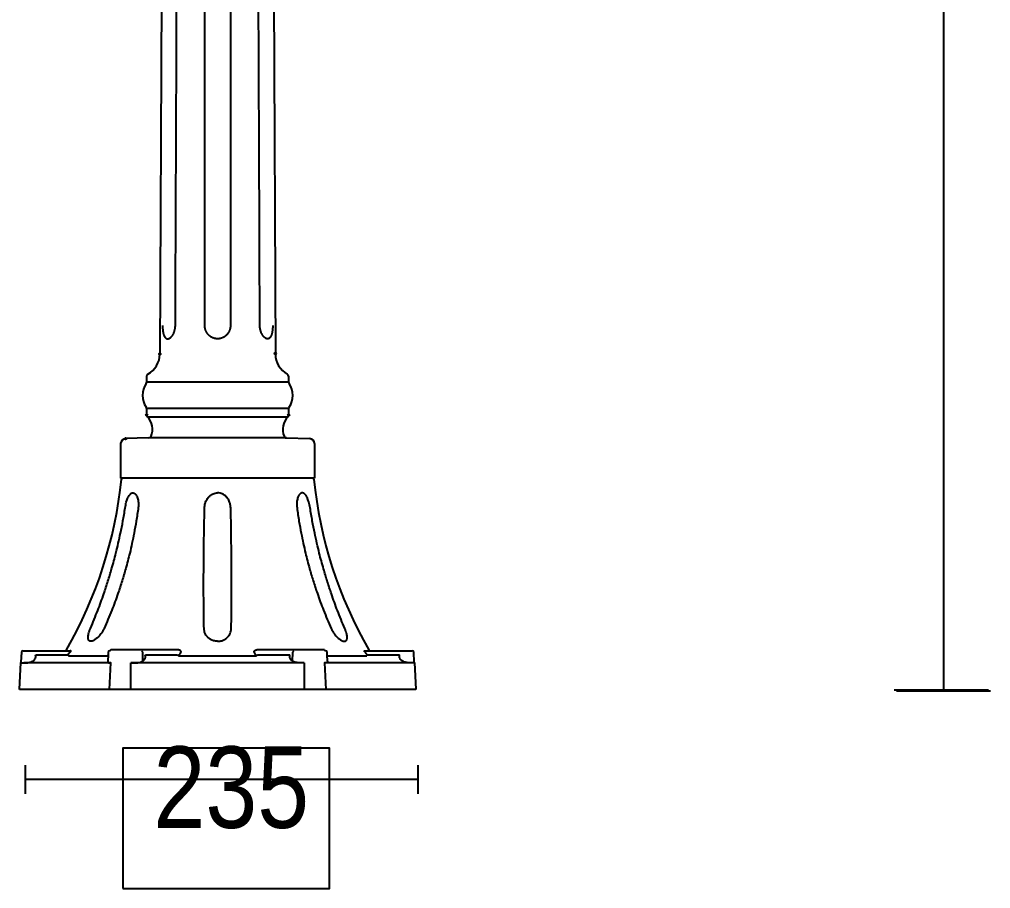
# Model space of a CAD drawing. Extents: x 0 to 115, y 0 to 323.
# Drawn here: x 26.3 to 109.6, y 0 to 74.5 of the extents above; entities that cross this region are included whole.
import ezdxf

# ---------------------------------------------------------------- set-up
doc = ezdxf.new("R2010")
doc.units = 0
doc.layers.add('LIVELLO_1', color=160, linetype='Continuous')
doc.styles.add('STD', font='txt')

# ---------------------------------------------------------------- blocks, each defined once
blk = doc.blocks.new('AI9-BLK1')
at = {"layer": 'LIVELLO_1', "color": 7}
for p, q in [((48.322, 2.448), (48.32, -144.865)), ((-18.439, -22.359), (-18.863, -115.978)), ((-9.384, -22.359), (-8.956, -115.978)), ((-19.996, -117.889), (-19.996, -118.4)), ((-7.825, -117.889), (-7.825, -118.4)), ((-7.825, -118.4), (-19.996, -118.4)), ((-7.825, -120.661), (-19.996, -120.661)), ((-19.996, -120.661), (-19.996, -121.207)), ((-7.825, -120.661), (-7.825, -121.207)), ((-19.935, -121.354), (-7.886, -121.354)), ((-19.8, -123.162), (-21.8, -123.234)), ((-18.887, -123.162), (-19.8, -123.162)), ((-8.02, -123.162), (-6.02, -123.234)), ((-22.226, -123.659), (-22.226, -126.628)), ((-5.596, -123.659), (-5.596, -126.628)), ((-22.226, -126.628), (-22.16, -126.628)), ((-5.596, -126.628), (-5.734, -126.628)), ((-30.583, -141.416), (-27.002, -141.416)), ((-27.002, -141.416), (-26.561, -141.416)), ((-17.285, -141.346), (-23.067, -141.346)), ((-4.753, -141.346), (-10.536, -141.346)), ((-1.261, -141.416), (-0.82, -141.416)), ((-0.82, -141.416), (2.76, -141.416)), ((-30.724, -141.551), (-30.771, -142.402)), ((-29.503, -141.778), (-26.738, -141.778)), ((-26.691, -141.842), (-23.363, -141.842)), ((-23.308, -141.778), (-23.334, -142.31)), ((-23.295, -141.551), (-23.308, -141.778)), ((-20.363, -141.551), (-20.343, -142.31)), ((-20.103, -141.778), (-17.34, -141.778)), ((-17.24, -141.842), (-13.91, -141.842)), ((-13.91, -141.842), (-10.582, -141.842)), ((-10.479, -141.778), (-7.717, -141.778)), ((-7.479, -142.31), (-7.459, -141.551)), ((-4.516, -141.778), (-4.528, -141.551)), ((-4.488, -142.31), (-4.516, -141.778)), ((-4.459, -141.842), (-1.13, -141.842)), ((-1.082, -141.778), (1.677, -141.778)), ((2.947, -142.402), (2.904, -141.551)), ((-30.904, -144.743), (-30.781, -142.409)), ((-21.343, -144.743), (-21.343, -142.464)), ((-6.477, -142.464), (-6.477, -144.743)), ((2.959, -142.409), (3.082, -144.743)), ((-23.183, -144.743), (-30.904, -144.743)), ((-21.343, -144.743), (-23.183, -144.743)), ((-13.91, -144.743), (-21.343, -144.743)), ((-6.477, -144.743), (-13.91, -144.743)), ((-4.638, -144.743), (-6.477, -144.743)), ((3.082, -144.743), (-4.638, -144.743)), ((44.108, -144.761), (52.184, -144.761)), ((44.282, -144.851), (52.36, -144.851)), ((-30.406, -151.211), (-30.406, -153.674)), ((3.262, -151.211), (3.262, -153.674)), ((3.262, -152.443), (-30.406, -152.443))]:
    blk.add_line(p, q, dxfattribs=at)
for points in [[(-8.02, -123.162), (-8.933, -123.162), (-18.887, -123.162)], [(-5.734, -126.628), (-13.91, -126.628), (-22.16, -126.628)], [(-23.183, -144.743), (-23.081, -142.464), (-30.515, -142.464)], [(-6.477, -142.464), (-13.91, -142.464), (-21.343, -142.464)], [(2.694, -142.464), (-4.741, -142.464), (-4.638, -144.743)]]:
    blk.add_lwpolyline(points, dxfattribs=at)
blk.add_lwpolyline([(-22.044, -161.803), (-4.311, -161.803), (-4.311, -149.769), (-22.044, -149.769)], close=True, dxfattribs=at)
blk.add_circle((-19.996, -121.207), 0.0664, dxfattribs=at)
for centre, major_axis, ratio in [((-18.863, -115.978), (0.0001, -0.0672), 0.978204), ((-8.958, -115.934), (0.0665, 0), 0.964319), ((-7.826, -121.207), (0.0009, -0.0658), 0.986826), ((-21.8, -123.234), (0.0642, 0), 0.977182)]:
    blk.add_ellipse(centre, major_axis=major_axis, ratio=ratio, dxfattribs=at)
for points, knots in [([(-17.532, -113.521), (-17.473, -98.924), (-17.417, -84.328), (-17.357, -69.733), (-17.299, -55.137), (-17.24, -40.541), (-17.18, -25.946)], [0, 0, 0, 0, 1, 1, 1, 2, 2, 2, 2]), ([(-15.013, -113.521), (-15.013, -98.924), (-15.01, -84.328), (-15.01, -69.733), (-15.01, -55.137), (-15.008, -40.541), (-15.008, -25.946)], [0, 0, 0, 0, 1, 1, 1, 2, 2, 2, 2]), ([(-12.812, -25.946), (-12.812, -40.541), (-12.812, -55.137), (-12.811, -69.733), (-12.811, -84.328), (-12.811, -98.924), (-12.807, -113.521)], [0, 0, 0, 0, 1, 1, 1, 2, 2, 2, 2]), ([(-10.291, -113.521), (-10.349, -98.924), (-10.409, -84.328), (-10.465, -69.733), (-10.524, -55.137), (-10.582, -40.541), (-10.642, -25.946)], [0, 0, 0, 0, 1, 1, 1, 2, 2, 2, 2]), ([(-18.635, -113.521), (-18.633, -113.563), (-18.633, -113.603), (-18.633, -113.649), (-18.633, -113.687), (-18.629, -113.724), (-18.626, -113.765), (-18.626, -113.792), (-18.624, -113.826), (-18.62, -113.853), (-18.618, -113.885), (-18.616, -113.913), (-18.611, -113.944), (-18.608, -113.963), (-18.607, -113.985), (-18.605, -114.003), (-18.604, -114.025), (-18.597, -114.044), (-18.596, -114.063), (-18.593, -114.086), (-18.587, -114.101), (-18.587, -114.119), (-18.584, -114.141), (-18.577, -114.159), (-18.574, -114.179), (-18.569, -114.199), (-18.566, -114.216), (-18.559, -114.237), (-18.555, -114.251), (-18.552, -114.27), (-18.545, -114.289), (-18.542, -114.305), (-18.536, -114.321), (-18.533, -114.337), (-18.526, -114.353), (-18.519, -114.368), (-18.513, -114.382), (-18.507, -114.397), (-18.505, -114.409), (-18.494, -114.426), (-18.488, -114.438), (-18.485, -114.448), (-18.477, -114.463), (-18.472, -114.477), (-18.465, -114.487), (-18.458, -114.497), (-18.452, -114.509), (-18.445, -114.519), (-18.436, -114.53), (-18.432, -114.541), (-18.424, -114.547), (-18.417, -114.558), (-18.408, -114.567), (-18.404, -114.573), (-18.394, -114.58), (-18.386, -114.59), (-18.378, -114.599), (-18.372, -114.605), (-18.366, -114.61), (-18.357, -114.617), (-18.348, -114.623), (-18.341, -114.629), (-18.333, -114.632), (-18.325, -114.639), (-18.317, -114.642), (-18.307, -114.648), (-18.299, -114.651), (-18.291, -114.654), (-18.283, -114.66), (-18.274, -114.663), (-18.266, -114.664), (-18.257, -114.668), (-18.247, -114.668), (-18.238, -114.671), (-18.232, -114.671), (-18.22, -114.672), (-18.211, -114.674), (-18.203, -114.674), (-18.193, -114.674), (-18.184, -114.674), (-18.175, -114.674), (-18.166, -114.672), (-18.156, -114.671), (-18.147, -114.671), (-18.141, -114.668), (-18.13, -114.668), (-18.12, -114.663), (-18.109, -114.663), (-18.1, -114.66), (-18.089, -114.654), (-18.083, -114.648), (-18.071, -114.646), (-18.061, -114.642), (-18.051, -114.639), (-18.041, -114.632), (-18.032, -114.628), (-18.022, -114.623), (-18.009, -114.615), (-18.002, -114.61), (-17.99, -114.602), (-17.983, -114.597), (-17.97, -114.59), (-17.96, -114.58), (-17.951, -114.573), (-17.941, -114.567), (-17.932, -114.556), (-17.918, -114.547), (-17.909, -114.539), (-17.902, -114.53), (-17.887, -114.516), (-17.88, -114.507), (-17.869, -114.495), (-17.857, -114.487), (-17.848, -114.474), (-17.839, -114.46), (-17.829, -114.448), (-17.819, -114.435), (-17.808, -114.422), (-17.799, -114.409), (-17.787, -114.394), (-17.78, -114.381), (-17.769, -114.365), (-17.757, -114.35), (-17.748, -114.336), (-17.741, -114.319), (-17.729, -114.303), (-17.722, -114.289), (-17.712, -114.269), (-17.703, -114.251), (-17.692, -114.235), (-17.684, -114.216), (-17.673, -114.197), (-17.667, -114.179), (-17.659, -114.159), (-17.651, -114.141), (-17.642, -114.119), (-17.634, -114.101), (-17.629, -114.081), (-17.621, -114.063), (-17.614, -114.044), (-17.608, -114.025), (-17.602, -114.003), (-17.598, -113.985), (-17.59, -113.963), (-17.587, -113.944), (-17.579, -113.913), (-17.571, -113.885), (-17.567, -113.855), (-17.56, -113.826), (-17.553, -113.794), (-17.55, -113.765), (-17.544, -113.724), (-17.541, -113.687), (-17.537, -113.649), (-17.534, -113.603), (-17.532, -113.563), (-17.532, -113.521)], [0, 0, 0, 0, 1, 1, 1, 2, 2, 2, 3, 3, 3, 4, 4, 4, 5, 5, 5, 6, 6, 6, 7, 7, 7, 8, 8, 8, 9, 9, 9, 10, 10, 10, 11, 11, 11, 12, 12, 12, 13, 13, 13, 14, 14, 14, 15, 15, 15, 16, 16, 16, 17, 17, 17, 18, 18, 18, 19, 19, 19, 20, 20, 20, 21, 21, 21, 22, 22, 22, 23, 23, 23, 24, 24, 24, 25, 25, 25, 26, 26, 26, 27, 27, 27, 28, 28, 28, 29, 29, 29, 30, 30, 30, 31, 31, 31, 32, 32, 32, 33, 33, 33, 34, 34, 34, 35, 35, 35, 36, 36, 36, 37, 37, 37, 38, 38, 38, 39, 39, 39, 40, 40, 40, 41, 41, 41, 42, 42, 42, 43, 43, 43, 44, 44, 44, 45, 45, 45, 46, 46, 46, 47, 47, 47, 48, 48, 48, 49, 49, 49, 50, 50, 50, 51, 51, 51, 52, 52, 52, 52]), ([(-13.91, -114.674), (-13.943, -114.674), (-13.974, -114.672), (-14.007, -114.671), (-14.034, -114.668), (-14.064, -114.663), (-14.094, -114.66), (-14.115, -114.654), (-14.137, -114.648), (-14.161, -114.643), (-14.181, -114.639), (-14.201, -114.632), (-14.223, -114.628), (-14.24, -114.623), (-14.253, -114.617), (-14.27, -114.611), (-14.286, -114.607), (-14.301, -114.6), (-14.316, -114.594), (-14.332, -114.587), (-14.35, -114.58), (-14.365, -114.573), (-14.381, -114.567), (-14.397, -114.558), (-14.41, -114.548), (-14.429, -114.541), (-14.445, -114.531), (-14.462, -114.521), (-14.478, -114.512), (-14.491, -114.501), (-14.506, -114.492), (-14.523, -114.481), (-14.54, -114.47), (-14.553, -114.457), (-14.572, -114.446), (-14.584, -114.435), (-14.601, -114.423), (-14.614, -114.409), (-14.631, -114.397), (-14.646, -114.382), (-14.662, -114.368), (-14.674, -114.356), (-14.688, -114.341), (-14.703, -114.325), (-14.716, -114.309), (-14.73, -114.295), (-14.743, -114.28), (-14.756, -114.261), (-14.769, -114.246), (-14.783, -114.228), (-14.795, -114.211), (-14.807, -114.196), (-14.819, -114.176), (-14.831, -114.159), (-14.841, -114.141), (-14.852, -114.121), (-14.864, -114.104), (-14.874, -114.086), (-14.885, -114.064), (-14.892, -114.046), (-14.902, -114.026), (-14.91, -114.008), (-14.917, -113.99), (-14.925, -113.97), (-14.935, -113.951), (-14.94, -113.933), (-14.949, -113.913), (-14.955, -113.885), (-14.966, -113.86), (-14.972, -113.835), (-14.977, -113.805), (-14.985, -113.777), (-14.989, -113.75), (-14.999, -113.713), (-15.005, -113.676), (-15.007, -113.641), (-15.01, -113.602), (-15.013, -113.562), (-15.013, -113.521)], [0, 0, 0, 0, 1, 1, 1, 2, 2, 2, 3, 3, 3, 4, 4, 4, 5, 5, 5, 6, 6, 6, 7, 7, 7, 8, 8, 8, 9, 9, 9, 10, 10, 10, 11, 11, 11, 12, 12, 12, 13, 13, 13, 14, 14, 14, 15, 15, 15, 16, 16, 16, 17, 17, 17, 18, 18, 18, 19, 19, 19, 20, 20, 20, 21, 21, 21, 22, 22, 22, 23, 23, 23, 24, 24, 24, 25, 25, 25, 26, 26, 26, 26]), ([(-12.807, -113.521), (-12.811, -113.562), (-12.811, -113.602), (-12.814, -113.641), (-12.819, -113.676), (-12.825, -113.713), (-12.83, -113.75), (-12.837, -113.777), (-12.843, -113.805), (-12.852, -113.835), (-12.858, -113.863), (-12.866, -113.887), (-12.875, -113.913), (-12.882, -113.934), (-12.888, -113.956), (-12.897, -113.97), (-12.904, -113.99), (-12.91, -114.009), (-12.922, -114.026), (-12.928, -114.046), (-12.939, -114.066), (-12.947, -114.086), (-12.959, -114.104), (-12.969, -114.124), (-12.982, -114.142), (-12.994, -114.159), (-13.005, -114.177), (-13.016, -114.196), (-13.027, -114.211), (-13.039, -114.229), (-13.055, -114.246), (-13.066, -114.264), (-13.08, -114.28), (-13.094, -114.296), (-13.106, -114.31), (-13.121, -114.325), (-13.137, -114.341), (-13.147, -114.357), (-13.164, -114.368), (-13.179, -114.386), (-13.192, -114.397), (-13.208, -114.411), (-13.224, -114.423), (-13.24, -114.438), (-13.253, -114.446), (-13.266, -114.458), (-13.283, -114.47), (-13.299, -114.481), (-13.315, -114.492), (-13.33, -114.501), (-13.346, -114.512), (-13.361, -114.521), (-13.377, -114.531), (-13.394, -114.542), (-13.408, -114.548), (-13.425, -114.558), (-13.443, -114.567), (-13.458, -114.573), (-13.476, -114.58), (-13.489, -114.587), (-13.507, -114.594), (-13.519, -114.6), (-13.537, -114.607), (-13.551, -114.611), (-13.568, -114.617), (-13.582, -114.623), (-13.599, -114.628), (-13.619, -114.632), (-13.641, -114.639), (-13.664, -114.643), (-13.685, -114.648), (-13.707, -114.654), (-13.729, -114.66), (-13.758, -114.663), (-13.786, -114.668), (-13.816, -114.671), (-13.848, -114.672), (-13.879, -114.674), (-13.91, -114.674)], [0, 0, 0, 0, 1, 1, 1, 2, 2, 2, 3, 3, 3, 4, 4, 4, 5, 5, 5, 6, 6, 6, 7, 7, 7, 8, 8, 8, 9, 9, 9, 10, 10, 10, 11, 11, 11, 12, 12, 12, 13, 13, 13, 14, 14, 14, 15, 15, 15, 16, 16, 16, 17, 17, 17, 18, 18, 18, 19, 19, 19, 20, 20, 20, 21, 21, 21, 22, 22, 22, 23, 23, 23, 24, 24, 24, 25, 25, 25, 26, 26, 26, 26]), ([(-9.189, -113.521), (-9.189, -113.521), (-9.189, -113.646), (-9.189, -113.646), (-9.19, -113.685), (-9.192, -113.724), (-9.193, -113.765), (-9.195, -113.792), (-9.198, -113.826), (-9.202, -113.853), (-9.205, -113.884), (-9.208, -113.912), (-9.211, -113.944), (-9.212, -113.963), (-9.215, -113.985), (-9.217, -114), (-9.221, -114.022), (-9.223, -114.04), (-9.226, -114.06), (-9.228, -114.079), (-9.233, -114.098), (-9.238, -114.119), (-9.242, -114.141), (-9.244, -114.159), (-9.25, -114.179), (-9.253, -114.197), (-9.256, -114.216), (-9.26, -114.235), (-9.266, -114.251), (-9.272, -114.27), (-9.275, -114.289), (-9.282, -114.305), (-9.286, -114.321), (-9.29, -114.337), (-9.295, -114.35), (-9.303, -114.365), (-9.309, -114.381), (-9.312, -114.397), (-9.318, -114.409), (-9.324, -114.423), (-9.333, -114.438), (-9.337, -114.448), (-9.344, -114.46), (-9.351, -114.474), (-9.356, -114.487), (-9.364, -114.497), (-9.37, -114.507), (-9.377, -114.516), (-9.384, -114.53), (-9.392, -114.539), (-9.397, -114.547), (-9.406, -114.558), (-9.411, -114.567), (-9.42, -114.573), (-9.428, -114.58), (-9.435, -114.59), (-9.442, -114.599), (-9.451, -114.605), (-9.457, -114.61), (-9.464, -114.617), (-9.472, -114.623), (-9.478, -114.628), (-9.489, -114.632), (-9.496, -114.639), (-9.505, -114.642), (-9.514, -114.648), (-9.523, -114.648), (-9.53, -114.654), (-9.538, -114.66), (-9.547, -114.663), (-9.556, -114.664), (-9.564, -114.668), (-9.573, -114.668), (-9.584, -114.671), (-9.591, -114.671), (-9.6, -114.672), (-9.609, -114.674), (-9.619, -114.674), (-9.627, -114.674), (-9.638, -114.674), (-9.647, -114.674), (-9.655, -114.672), (-9.666, -114.671), (-9.673, -114.671), (-9.684, -114.668), (-9.694, -114.668), (-9.705, -114.663), (-9.712, -114.661), (-9.721, -114.66), (-9.732, -114.654), (-9.741, -114.648), (-9.751, -114.646), (-9.761, -114.642), (-9.772, -114.639), (-9.78, -114.632), (-9.793, -114.628), (-9.799, -114.623), (-9.811, -114.615), (-9.822, -114.61), (-9.832, -114.602), (-9.839, -114.597), (-9.854, -114.59), (-9.86, -114.58), (-9.871, -114.573), (-9.881, -114.567), (-9.893, -114.556), (-9.902, -114.547), (-9.913, -114.539), (-9.922, -114.53), (-9.932, -114.516), (-9.942, -114.507), (-9.954, -114.495), (-9.961, -114.487), (-9.972, -114.474), (-9.982, -114.46), (-9.993, -114.448), (-10.003, -114.438), (-10.012, -114.423), (-10.026, -114.409), (-10.033, -114.397), (-10.042, -114.381), (-10.052, -114.365), (-10.063, -114.35), (-10.072, -114.337), (-10.082, -114.321), (-10.093, -114.305), (-10.099, -114.289), (-10.109, -114.27), (-10.121, -114.251), (-10.129, -114.235), (-10.138, -114.216), (-10.146, -114.197), (-10.154, -114.179), (-10.161, -114.159), (-10.171, -114.141), (-10.178, -114.119), (-10.188, -114.101), (-10.194, -114.086), (-10.199, -114.063), (-10.206, -114.044), (-10.213, -114.025), (-10.218, -114.003), (-10.227, -113.985), (-10.23, -113.963), (-10.236, -113.944), (-10.243, -113.913), (-10.251, -113.885), (-10.254, -113.855), (-10.262, -113.826), (-10.266, -113.794), (-10.271, -113.765), (-10.278, -113.725), (-10.282, -113.687), (-10.284, -113.649), (-10.29, -113.603), (-10.29, -113.563), (-10.291, -113.521)], [0, 0, 0, 0, 1, 1, 1, 2, 2, 2, 3, 3, 3, 4, 4, 4, 5, 5, 5, 6, 6, 6, 7, 7, 7, 8, 8, 8, 9, 9, 9, 10, 10, 10, 11, 11, 11, 12, 12, 12, 13, 13, 13, 14, 14, 14, 15, 15, 15, 16, 16, 16, 17, 17, 17, 18, 18, 18, 19, 19, 19, 20, 20, 20, 21, 21, 21, 22, 22, 22, 23, 23, 23, 24, 24, 24, 25, 25, 25, 26, 26, 26, 27, 27, 27, 28, 28, 28, 29, 29, 29, 30, 30, 30, 31, 31, 31, 32, 32, 32, 33, 33, 33, 34, 34, 34, 35, 35, 35, 36, 36, 36, 37, 37, 37, 38, 38, 38, 39, 39, 39, 40, 40, 40, 41, 41, 41, 42, 42, 42, 43, 43, 43, 44, 44, 44, 45, 45, 45, 46, 46, 46, 47, 47, 47, 48, 48, 48, 49, 49, 49, 50, 50, 50, 51, 51, 51, 52, 52, 52, 52]), ([(-19.8, -123.162), (-19.719, -123.161), (-19.644, -123.107), (-19.611, -123.034), (-19.376, -122.457), (-19.502, -121.8), (-19.935, -121.354)], [0, 0, 0, 0, 1, 1, 1, 2, 2, 2, 2]), ([(-21.838, -129.158), (-21.824, -129.077), (-21.812, -128.996), (-21.794, -128.917), (-21.777, -128.839), (-21.76, -128.766), (-21.739, -128.689), (-21.722, -128.635), (-21.705, -128.578), (-21.685, -128.522), (-21.67, -128.466), (-21.646, -128.414), (-21.625, -128.363), (-21.613, -128.325), (-21.595, -128.293), (-21.58, -128.26), (-21.563, -128.224), (-21.544, -128.192), (-21.528, -128.161), (-21.511, -128.135), (-21.496, -128.106), (-21.476, -128.083), (-21.459, -128.06), (-21.44, -128.036), (-21.419, -128.011), (-21.403, -127.995), (-21.385, -127.979), (-21.37, -127.962), (-21.351, -127.946), (-21.331, -127.934), (-21.311, -127.921), (-21.292, -127.912), (-21.275, -127.901), (-21.258, -127.897), (-21.237, -127.891), (-21.218, -127.886), (-21.198, -127.883), (-21.181, -127.882), (-21.161, -127.882), (-21.14, -127.886), (-21.123, -127.886), (-21.106, -127.894), (-21.087, -127.898), (-21.07, -127.906), (-21.05, -127.917), (-21.033, -127.926), (-21.014, -127.94), (-20.998, -127.952), (-20.981, -127.967), (-20.959, -127.982), (-20.942, -128.002), (-20.926, -128.022), (-20.911, -128.043), (-20.897, -128.063), (-20.882, -128.085), (-20.867, -128.112), (-20.851, -128.137), (-20.837, -128.166), (-20.824, -128.192), (-20.812, -128.221), (-20.801, -128.248), (-20.781, -128.305), (-20.765, -128.363), (-20.749, -128.418), (-20.736, -128.476), (-20.724, -128.535), (-20.713, -128.598), (-20.701, -128.685), (-20.696, -128.775), (-20.697, -128.865), (-20.699, -128.962), (-20.707, -129.061), (-20.717, -129.158)], [0, 0, 0, 0, 1, 1, 1, 2, 2, 2, 3, 3, 3, 4, 4, 4, 5, 5, 5, 6, 6, 6, 7, 7, 7, 8, 8, 8, 9, 9, 9, 10, 10, 10, 11, 11, 11, 12, 12, 12, 13, 13, 13, 14, 14, 14, 15, 15, 15, 16, 16, 16, 17, 17, 17, 18, 18, 18, 19, 19, 19, 20, 20, 20, 21, 21, 21, 22, 22, 22, 23, 23, 23, 24, 24, 24, 24]), ([(-15.032, -129.158), (-15.022, -129.059), (-15.016, -128.96), (-14.997, -128.865), (-14.977, -128.775), (-14.949, -128.688), (-14.913, -128.607), (-14.885, -128.547), (-14.853, -128.486), (-14.817, -128.43), (-14.786, -128.377), (-14.749, -128.325), (-14.708, -128.28), (-14.685, -128.248), (-14.662, -128.221), (-14.633, -128.192), (-14.606, -128.166), (-14.578, -128.138), (-14.549, -128.115), (-14.511, -128.086), (-14.47, -128.06), (-14.428, -128.034), (-14.384, -128.005), (-14.339, -127.982), (-14.292, -127.962), (-14.235, -127.937), (-14.176, -127.915), (-14.115, -127.901), (-14.048, -127.891), (-13.979, -127.886), (-13.91, -127.882)], [0, 0, 0, 0, 1, 1, 1, 2, 2, 2, 3, 3, 3, 4, 4, 4, 5, 5, 5, 6, 6, 6, 7, 7, 7, 8, 8, 8, 9, 9, 9, 10, 10, 10, 10]), ([(-12.792, -129.158), (-12.797, -129.059), (-12.806, -128.96), (-12.825, -128.865), (-12.843, -128.775), (-12.873, -128.688), (-12.91, -128.607), (-12.937, -128.547), (-12.969, -128.486), (-13.005, -128.43), (-13.037, -128.377), (-13.072, -128.325), (-13.113, -128.28), (-13.137, -128.248), (-13.163, -128.221), (-13.188, -128.192), (-13.216, -128.166), (-13.246, -128.138), (-13.276, -128.115), (-13.313, -128.086), (-13.35, -128.06), (-13.394, -128.034), (-13.435, -128.005), (-13.482, -127.982), (-13.527, -127.962), (-13.586, -127.937), (-13.648, -127.915), (-13.707, -127.901), (-13.773, -127.891), (-13.843, -127.886), (-13.91, -127.882)], [0, 0, 0, 0, 1, 1, 1, 2, 2, 2, 3, 3, 3, 4, 4, 4, 5, 5, 5, 6, 6, 6, 7, 7, 7, 8, 8, 8, 9, 9, 9, 10, 10, 10, 10]), ([(-5.984, -129.158), (-5.997, -129.077), (-6.011, -128.996), (-6.028, -128.917), (-6.045, -128.839), (-6.059, -128.766), (-6.084, -128.689), (-6.1, -128.635), (-6.117, -128.578), (-6.138, -128.522), (-6.155, -128.466), (-6.175, -128.414), (-6.197, -128.363), (-6.21, -128.325), (-6.225, -128.293), (-6.239, -128.26), (-6.258, -128.224), (-6.275, -128.192), (-6.295, -128.161), (-6.308, -128.135), (-6.326, -128.106), (-6.346, -128.083), (-6.359, -128.06), (-6.38, -128.036), (-6.404, -128.011), (-6.417, -127.995), (-6.438, -127.979), (-6.453, -127.962), (-6.472, -127.946), (-6.489, -127.934), (-6.511, -127.921), (-6.529, -127.912), (-6.546, -127.901), (-6.563, -127.897), (-6.583, -127.891), (-6.602, -127.886), (-6.622, -127.883), (-6.641, -127.882), (-6.66, -127.882), (-6.68, -127.886), (-6.698, -127.886), (-6.719, -127.894), (-6.732, -127.898), (-6.753, -127.906), (-6.774, -127.917), (-6.79, -127.926), (-6.808, -127.94), (-6.824, -127.952), (-6.841, -127.967), (-6.86, -127.982), (-6.879, -128.002), (-6.895, -128.022), (-6.91, -128.043), (-6.926, -128.063), (-6.941, -128.085), (-6.957, -128.112), (-6.971, -128.137), (-6.984, -128.166), (-6.999, -128.192), (-7.01, -128.221), (-7.021, -128.248), (-7.041, -128.305), (-7.06, -128.363), (-7.074, -128.418), (-7.087, -128.476), (-7.099, -128.535), (-7.107, -128.598), (-7.121, -128.685), (-7.124, -128.775), (-7.124, -128.865), (-7.123, -128.962), (-7.114, -129.061), (-7.104, -129.158)], [0, 0, 0, 0, 1, 1, 1, 2, 2, 2, 3, 3, 3, 4, 4, 4, 5, 5, 5, 6, 6, 6, 7, 7, 7, 8, 8, 8, 9, 9, 9, 10, 10, 10, 11, 11, 11, 12, 12, 12, 13, 13, 13, 14, 14, 14, 15, 15, 15, 16, 16, 16, 17, 17, 17, 18, 18, 18, 19, 19, 19, 20, 20, 20, 21, 21, 21, 22, 22, 22, 23, 23, 23, 24, 24, 24, 24]), ([(-24.811, -139.498), (-24.6, -138.986), (-24.387, -138.479), (-24.187, -137.965), (-24.004, -137.493), (-23.834, -137.016), (-23.666, -136.537), (-23.546, -136.176), (-23.424, -135.808), (-23.31, -135.445), (-23.201, -135.1), (-23.097, -134.748), (-22.997, -134.399), (-22.93, -134.173), (-22.867, -133.948), (-22.806, -133.722), (-22.745, -133.496), (-22.685, -133.268), (-22.628, -133.039), (-22.561, -132.76), (-22.495, -132.485), (-22.426, -132.205), (-22.36, -131.912), (-22.296, -131.624), (-22.237, -131.33), (-22.161, -130.983), (-22.093, -130.638), (-22.03, -130.292), (-21.961, -129.913), (-21.9, -129.536), (-21.838, -129.158)], [0, 0, 0, 0, 1, 1, 1, 2, 2, 2, 3, 3, 3, 4, 4, 4, 5, 5, 5, 6, 6, 6, 7, 7, 7, 8, 8, 8, 9, 9, 9, 10, 10, 10, 10]), ([(-20.717, -129.158), (-20.772, -129.54), (-20.826, -129.923), (-20.887, -130.299), (-20.946, -130.649), (-21.008, -130.997), (-21.076, -131.346), (-21.133, -131.634), (-21.192, -131.923), (-21.255, -132.214), (-21.315, -132.491), (-21.378, -132.769), (-21.443, -133.044), (-21.5, -133.268), (-21.555, -133.491), (-21.613, -133.713), (-21.67, -133.933), (-21.73, -134.156), (-21.794, -134.374), (-21.891, -134.722), (-21.994, -135.072), (-22.103, -135.417), (-22.215, -135.784), (-22.334, -136.147), (-22.458, -136.511), (-22.626, -136.993), (-22.801, -137.476), (-22.991, -137.949), (-23.198, -138.469), (-23.422, -138.982), (-23.646, -139.498)], [0, 0, 0, 0, 1, 1, 1, 2, 2, 2, 3, 3, 3, 4, 4, 4, 5, 5, 5, 6, 6, 6, 7, 7, 7, 8, 8, 8, 9, 9, 9, 10, 10, 10, 10]), ([(-15.076, -139.498), (-15.085, -138.982), (-15.094, -138.463), (-15.101, -137.949), (-15.105, -137.476), (-15.108, -137), (-15.108, -136.529), (-15.11, -136.166), (-15.11, -135.804), (-15.11, -135.44), (-15.108, -135.092), (-15.108, -134.748), (-15.107, -134.403), (-15.105, -134.177), (-15.105, -133.949), (-15.104, -133.722), (-15.101, -133.496), (-15.099, -133.268), (-15.094, -133.042), (-15.092, -132.76), (-15.089, -132.48), (-15.088, -132.204), (-15.083, -131.911), (-15.076, -131.619), (-15.072, -131.329), (-15.069, -130.98), (-15.065, -130.634), (-15.053, -130.287), (-15.049, -129.911), (-15.038, -129.536), (-15.032, -129.158)], [0, 0, 0, 0, 1, 1, 1, 2, 2, 2, 3, 3, 3, 4, 4, 4, 5, 5, 5, 6, 6, 6, 7, 7, 7, 8, 8, 8, 9, 9, 9, 10, 10, 10, 10]), ([(-12.745, -139.498), (-12.736, -138.982), (-12.727, -138.463), (-12.723, -137.949), (-12.715, -137.476), (-12.714, -137), (-12.712, -136.529), (-12.712, -136.166), (-12.711, -135.804), (-12.712, -135.44), (-12.712, -135.092), (-12.714, -134.748), (-12.715, -134.403), (-12.715, -134.177), (-12.719, -133.949), (-12.722, -133.722), (-12.723, -133.496), (-12.723, -133.268), (-12.725, -133.042), (-12.727, -132.76), (-12.731, -132.48), (-12.736, -132.204), (-12.742, -131.911), (-12.743, -131.619), (-12.746, -131.329), (-12.755, -130.98), (-12.761, -130.634), (-12.764, -130.287), (-12.775, -129.911), (-12.783, -129.536), (-12.792, -129.158)], [0, 0, 0, 0, 1, 1, 1, 2, 2, 2, 3, 3, 3, 4, 4, 4, 5, 5, 5, 6, 6, 6, 7, 7, 7, 8, 8, 8, 9, 9, 9, 10, 10, 10, 10]), ([(-7.104, -129.158), (-7.05, -129.54), (-6.996, -129.923), (-6.934, -130.299), (-6.879, -130.649), (-6.814, -130.997), (-6.747, -131.346), (-6.689, -131.634), (-6.63, -131.923), (-6.568, -132.214), (-6.507, -132.491), (-6.443, -132.769), (-6.378, -133.044), (-6.322, -133.268), (-6.268, -133.491), (-6.21, -133.713), (-6.152, -133.933), (-6.09, -134.156), (-6.028, -134.374), (-5.931, -134.722), (-5.828, -135.072), (-5.719, -135.417), (-5.604, -135.784), (-5.486, -136.147), (-5.362, -136.511), (-5.196, -136.993), (-5.019, -137.476), (-4.833, -137.949), (-4.623, -138.469), (-4.4, -138.982), (-4.175, -139.498)], [0, 0, 0, 0, 1, 1, 1, 2, 2, 2, 3, 3, 3, 4, 4, 4, 5, 5, 5, 6, 6, 6, 7, 7, 7, 8, 8, 8, 9, 9, 9, 10, 10, 10, 10]), ([(-3.01, -139.498), (-3.224, -138.986), (-3.437, -138.479), (-3.637, -137.965), (-3.819, -137.493), (-3.99, -137.016), (-4.155, -136.537), (-4.278, -136.176), (-4.397, -135.808), (-4.511, -135.445), (-4.619, -135.1), (-4.728, -134.748), (-4.828, -134.399), (-4.892, -134.173), (-4.953, -133.948), (-5.015, -133.722), (-5.076, -133.496), (-5.135, -133.268), (-5.195, -133.039), (-5.263, -132.76), (-5.331, -132.485), (-5.395, -132.205), (-5.462, -131.912), (-5.525, -131.624), (-5.587, -131.33), (-5.658, -130.983), (-5.726, -130.638), (-5.792, -130.292), (-5.859, -129.913), (-5.92, -129.536), (-5.984, -129.158)], [0, 0, 0, 0, 1, 1, 1, 2, 2, 2, 3, 3, 3, 4, 4, 4, 5, 5, 5, 6, 6, 6, 7, 7, 7, 8, 8, 8, 9, 9, 9, 10, 10, 10, 10]), ([(-23.646, -139.498), (-23.689, -139.585), (-23.732, -139.674), (-23.782, -139.759), (-23.824, -139.834), (-23.874, -139.907), (-23.926, -139.978), (-23.967, -140.028), (-24.007, -140.08), (-24.049, -140.127), (-24.088, -140.172), (-24.129, -140.219), (-24.174, -140.262), (-24.201, -140.286), (-24.226, -140.312), (-24.253, -140.338), (-24.281, -140.361), (-24.309, -140.384), (-24.339, -140.408), (-24.365, -140.428), (-24.389, -140.445), (-24.417, -140.465), (-24.445, -140.482), (-24.471, -140.5), (-24.5, -140.514), (-24.525, -140.529), (-24.55, -140.54), (-24.571, -140.552), (-24.597, -140.564), (-24.62, -140.57), (-24.647, -140.581), (-24.667, -140.587), (-24.689, -140.59), (-24.708, -140.596), (-24.729, -140.601), (-24.75, -140.604), (-24.77, -140.604), (-24.789, -140.604), (-24.808, -140.604), (-24.823, -140.601), (-24.842, -140.601), (-24.858, -140.593), (-24.874, -140.587), (-24.891, -140.581), (-24.905, -140.57), (-24.919, -140.563), (-24.931, -140.552), (-24.944, -140.54), (-24.953, -140.524), (-24.969, -140.508), (-24.977, -140.492), (-24.985, -140.474), (-24.992, -140.456), (-24.998, -140.439), (-25.004, -140.421), (-25.01, -140.401), (-25.011, -140.373), (-25.013, -140.352), (-25.017, -140.329), (-25.017, -140.306), (-25.017, -140.283), (-25.017, -140.233), (-25.011, -140.185), (-25.005, -140.136), (-24.998, -140.083), (-24.989, -140.028), (-24.977, -139.979), (-24.959, -139.9), (-24.938, -139.826), (-24.91, -139.747), (-24.878, -139.663), (-24.847, -139.581), (-24.811, -139.498)], [0, 0, 0, 0, 1, 1, 1, 2, 2, 2, 3, 3, 3, 4, 4, 4, 5, 5, 5, 6, 6, 6, 7, 7, 7, 8, 8, 8, 9, 9, 9, 10, 10, 10, 11, 11, 11, 12, 12, 12, 13, 13, 13, 14, 14, 14, 15, 15, 15, 16, 16, 16, 17, 17, 17, 18, 18, 18, 19, 19, 19, 20, 20, 20, 21, 21, 21, 22, 22, 22, 23, 23, 23, 24, 24, 24, 24]), ([(-13.91, -140.604), (-13.974, -140.602), (-14.037, -140.601), (-14.1, -140.59), (-14.159, -140.584), (-14.213, -140.569), (-14.268, -140.552), (-14.312, -140.54), (-14.353, -140.523), (-14.395, -140.503), (-14.436, -140.488), (-14.478, -140.468), (-14.516, -140.445), (-14.546, -140.43), (-14.572, -140.411), (-14.597, -140.39), (-14.623, -140.373), (-14.652, -140.353), (-14.675, -140.333), (-14.701, -140.314), (-14.727, -140.289), (-14.752, -140.265), (-14.774, -140.24), (-14.797, -140.219), (-14.819, -140.188), (-14.852, -140.149), (-14.883, -140.109), (-14.908, -140.066), (-14.937, -140.02), (-14.963, -139.972), (-14.983, -139.926), (-15.013, -139.861), (-15.035, -139.796), (-15.049, -139.727), (-15.066, -139.649), (-15.071, -139.576), (-15.076, -139.498)], [0, 0, 0, 0, 1, 1, 1, 2, 2, 2, 3, 3, 3, 4, 4, 4, 5, 5, 5, 6, 6, 6, 7, 7, 7, 8, 8, 8, 9, 9, 9, 10, 10, 10, 11, 11, 11, 12, 12, 12, 12]), ([(-13.91, -140.604), (-13.848, -140.602), (-13.783, -140.601), (-13.721, -140.59), (-13.667, -140.584), (-13.608, -140.569), (-13.551, -140.552), (-13.51, -140.54), (-13.466, -140.523), (-13.425, -140.503), (-13.386, -140.488), (-13.346, -140.468), (-13.307, -140.445), (-13.279, -140.43), (-13.249, -140.411), (-13.224, -140.39), (-13.195, -140.373), (-13.17, -140.353), (-13.146, -140.333), (-13.121, -140.314), (-13.095, -140.289), (-13.072, -140.265), (-13.047, -140.24), (-13.024, -140.219), (-13.005, -140.188), (-12.972, -140.149), (-12.942, -140.109), (-12.912, -140.066), (-12.885, -140.02), (-12.861, -139.972), (-12.839, -139.926), (-12.811, -139.861), (-12.786, -139.796), (-12.773, -139.727), (-12.756, -139.649), (-12.753, -139.576), (-12.745, -139.498)], [0, 0, 0, 0, 1, 1, 1, 2, 2, 2, 3, 3, 3, 4, 4, 4, 5, 5, 5, 6, 6, 6, 7, 7, 7, 8, 8, 8, 9, 9, 9, 10, 10, 10, 11, 11, 11, 12, 12, 12, 12]), ([(-4.175, -139.498), (-4.133, -139.585), (-4.091, -139.674), (-4.04, -139.759), (-3.997, -139.834), (-3.948, -139.907), (-3.893, -139.978), (-3.856, -140.028), (-3.815, -140.08), (-3.773, -140.127), (-3.732, -140.172), (-3.691, -140.219), (-3.648, -140.262), (-3.622, -140.286), (-3.593, -140.312), (-3.568, -140.338), (-3.541, -140.361), (-3.512, -140.384), (-3.485, -140.408), (-3.457, -140.428), (-3.434, -140.445), (-3.405, -140.465), (-3.379, -140.482), (-3.351, -140.5), (-3.321, -140.514), (-3.3, -140.529), (-3.274, -140.54), (-3.25, -140.552), (-3.225, -140.564), (-3.202, -140.57), (-3.176, -140.581), (-3.155, -140.587), (-3.134, -140.59), (-3.113, -140.596), (-3.092, -140.601), (-3.072, -140.604), (-3.052, -140.604), (-3.033, -140.604), (-3.014, -140.604), (-2.998, -140.601), (-2.982, -140.601), (-2.966, -140.593), (-2.947, -140.587), (-2.933, -140.581), (-2.917, -140.57), (-2.905, -140.563), (-2.889, -140.552), (-2.879, -140.54), (-2.866, -140.524), (-2.853, -140.508), (-2.847, -140.492), (-2.839, -140.474), (-2.83, -140.456), (-2.824, -140.439), (-2.819, -140.421), (-2.811, -140.401), (-2.808, -140.373), (-2.808, -140.352), (-2.803, -140.329), (-2.803, -140.306), (-2.803, -140.283), (-2.804, -140.233), (-2.809, -140.185), (-2.818, -140.136), (-2.824, -140.083), (-2.833, -140.028), (-2.847, -139.979), (-2.864, -139.9), (-2.886, -139.826), (-2.911, -139.747), (-2.942, -139.663), (-2.977, -139.581), (-3.01, -139.498)], [0, 0, 0, 0, 1, 1, 1, 2, 2, 2, 3, 3, 3, 4, 4, 4, 5, 5, 5, 6, 6, 6, 7, 7, 7, 8, 8, 8, 9, 9, 9, 10, 10, 10, 11, 11, 11, 12, 12, 12, 13, 13, 13, 14, 14, 14, 15, 15, 15, 16, 16, 16, 17, 17, 17, 18, 18, 18, 19, 19, 19, 20, 20, 20, 21, 21, 21, 22, 22, 22, 23, 23, 23, 24, 24, 24, 24]), ([(-26.577, -141.551), (-26.566, -141.543), (-26.556, -141.537), (-26.548, -141.529), (-26.538, -141.52), (-26.531, -141.513), (-26.522, -141.508), (-26.519, -141.5), (-26.514, -141.496), (-26.509, -141.488), (-26.505, -141.485), (-26.5, -141.478), (-26.498, -141.473), (-26.497, -141.471), (-26.495, -141.47), (-26.495, -141.465), (-26.493, -141.459), (-26.493, -141.458), (-26.493, -141.456), (-26.493, -141.456), (-26.493, -141.448), (-26.493, -141.448), (-26.495, -141.446), (-26.495, -141.444), (-26.497, -141.441), (-26.498, -141.436), (-26.5, -141.433), (-26.505, -141.427), (-26.509, -141.426), (-26.514, -141.424), (-26.517, -141.422), (-26.522, -141.419), (-26.531, -141.418), (-26.538, -141.418), (-26.547, -141.416), (-26.553, -141.416), (-26.561, -141.416)], [0, 0, 0, 0, 1, 1, 1, 2, 2, 2, 3, 3, 3, 4, 4, 4, 5, 5, 5, 6, 6, 6, 7, 7, 7, 8, 8, 8, 9, 9, 9, 10, 10, 10, 11, 11, 11, 12, 12, 12, 12]), ([(-23.067, -141.346), (-23.078, -141.363), (-23.086, -141.386), (-23.101, -141.394), (-23.114, -141.407), (-23.134, -141.412), (-23.153, -141.416)], [0, 0, 0, 0, 1, 1, 1, 2, 2, 2, 2]), ([(-20.433, -141.416), (-20.413, -141.433), (-20.39, -141.448), (-20.377, -141.471), (-20.366, -141.491), (-20.364, -141.52), (-20.363, -141.551)], [0, 0, 0, 0, 1, 1, 1, 2, 2, 2, 2]), ([(-17.089, -141.613), (-17.08, -141.601), (-17.075, -141.587), (-17.065, -141.571), (-17.06, -141.555), (-17.056, -141.54), (-17.05, -141.527), (-17.05, -141.513), (-17.049, -141.5), (-17.05, -141.49), (-17.05, -141.479), (-17.054, -141.47), (-17.059, -141.458), (-17.06, -141.453), (-17.06, -141.446), (-17.063, -141.441), (-17.068, -141.433), (-17.071, -141.427), (-17.077, -141.419), (-17.079, -141.416), (-17.085, -141.412), (-17.089, -141.407), (-17.096, -141.4), (-17.101, -141.395), (-17.108, -141.392), (-17.118, -141.386), (-17.129, -141.38), (-17.138, -141.375), (-17.15, -141.367), (-17.162, -141.363), (-17.176, -141.358), (-17.193, -141.355), (-17.208, -141.352), (-17.227, -141.348), (-17.246, -141.348), (-17.265, -141.346), (-17.285, -141.346)], [0, 0, 0, 0, 1, 1, 1, 2, 2, 2, 3, 3, 3, 4, 4, 4, 5, 5, 5, 6, 6, 6, 7, 7, 7, 8, 8, 8, 9, 9, 9, 10, 10, 10, 11, 11, 11, 12, 12, 12, 12]), ([(-10.733, -141.613), (-10.742, -141.601), (-10.75, -141.587), (-10.754, -141.571), (-10.764, -141.555), (-10.767, -141.54), (-10.77, -141.527), (-10.772, -141.513), (-10.772, -141.5), (-10.772, -141.49), (-10.77, -141.479), (-10.77, -141.47), (-10.766, -141.458), (-10.764, -141.453), (-10.762, -141.446), (-10.756, -141.441), (-10.752, -141.433), (-10.751, -141.427), (-10.746, -141.419), (-10.742, -141.416), (-10.736, -141.412), (-10.733, -141.407), (-10.726, -141.4), (-10.72, -141.395), (-10.715, -141.392), (-10.704, -141.386), (-10.694, -141.38), (-10.682, -141.375), (-10.672, -141.367), (-10.659, -141.363), (-10.646, -141.358), (-10.63, -141.355), (-10.613, -141.352), (-10.596, -141.348), (-10.575, -141.348), (-10.555, -141.346), (-10.536, -141.346)], [0, 0, 0, 0, 1, 1, 1, 2, 2, 2, 3, 3, 3, 4, 4, 4, 5, 5, 5, 6, 6, 6, 7, 7, 7, 8, 8, 8, 9, 9, 9, 10, 10, 10, 11, 11, 11, 12, 12, 12, 12]), ([(-7.389, -141.416), (-7.412, -141.433), (-7.432, -141.448), (-7.445, -141.471), (-7.457, -141.491), (-7.459, -141.52), (-7.459, -141.551)], [0, 0, 0, 0, 1, 1, 1, 2, 2, 2, 2]), ([(-4.753, -141.346), (-4.744, -141.363), (-4.736, -141.386), (-4.719, -141.394), (-4.708, -141.407), (-4.688, -141.412), (-4.669, -141.416)], [0, 0, 0, 0, 1, 1, 1, 2, 2, 2, 2]), ([(-1.247, -141.551), (-1.257, -141.543), (-1.264, -141.537), (-1.275, -141.529), (-1.282, -141.52), (-1.293, -141.513), (-1.299, -141.508), (-1.302, -141.5), (-1.308, -141.496), (-1.311, -141.488), (-1.316, -141.485), (-1.319, -141.478), (-1.324, -141.473), (-1.324, -141.471), (-1.325, -141.47), (-1.325, -141.465), (-1.328, -141.459), (-1.328, -141.458), (-1.328, -141.456), (-1.328, -141.456), (-1.328, -141.448), (-1.328, -141.448), (-1.328, -141.446), (-1.325, -141.444), (-1.325, -141.441), (-1.324, -141.436), (-1.319, -141.433), (-1.319, -141.427), (-1.312, -141.426), (-1.309, -141.424), (-1.302, -141.422), (-1.299, -141.419), (-1.293, -141.418), (-1.282, -141.418), (-1.278, -141.416), (-1.269, -141.416), (-1.261, -141.416)], [0, 0, 0, 0, 1, 1, 1, 2, 2, 2, 3, 3, 3, 4, 4, 4, 5, 5, 5, 6, 6, 6, 7, 7, 7, 8, 8, 8, 9, 9, 9, 10, 10, 10, 11, 11, 11, 12, 12, 12, 12]), ([(-30.726, -142.43), (-30.69, -142.443), (-30.651, -142.455), (-30.612, -142.459), (-30.573, -142.464), (-30.538, -142.463), (-30.5, -142.461), (-30.469, -142.461), (-30.438, -142.461), (-30.406, -142.459), (-30.375, -142.458), (-30.342, -142.458), (-30.313, -142.454), (-30.275, -142.452), (-30.238, -142.449), (-30.2, -142.444), (-30.158, -142.44), (-30.119, -142.432), (-30.081, -142.426), (-30.03, -142.414), (-29.975, -142.4), (-29.927, -142.383), (-29.87, -142.362), (-29.818, -142.333), (-29.767, -142.31)], [0, 0, 0, 0, 1, 1, 1, 2, 2, 2, 3, 3, 3, 4, 4, 4, 5, 5, 5, 6, 6, 6, 7, 7, 7, 8, 8, 8, 8]), ([(-29.767, -142.31), (-29.737, -142.292), (-29.708, -142.272), (-29.684, -142.249), (-29.661, -142.232), (-29.636, -142.209), (-29.615, -142.189), (-29.599, -142.168), (-29.582, -142.144), (-29.569, -142.12), (-29.553, -142.098), (-29.539, -142.072), (-29.529, -142.049), (-29.518, -142.023), (-29.514, -141.998), (-29.509, -141.975), (-29.506, -141.946), (-29.508, -141.919), (-29.509, -141.891)], [0, 0, 0, 0, 1, 1, 1, 2, 2, 2, 3, 3, 3, 4, 4, 4, 5, 5, 5, 6, 6, 6, 6]), ([(-29.509, -141.891), (-29.512, -141.873), (-29.512, -141.855), (-29.512, -141.836), (-29.509, -141.813), (-29.506, -141.795), (-29.503, -141.778)], [0, 0, 0, 0, 1, 1, 1, 2, 2, 2, 2]), ([(-26.738, -141.778), (-26.711, -141.74), (-26.683, -141.702), (-26.656, -141.664), (-26.629, -141.626), (-26.602, -141.591), (-26.577, -141.551)], [0, 0, 0, 0, 1, 1, 1, 2, 2, 2, 2]), ([(-26.738, -141.778), (-26.73, -141.788), (-26.717, -141.795), (-26.711, -141.807), (-26.702, -141.818), (-26.699, -141.832), (-26.691, -141.842)], [0, 0, 0, 0, 1, 1, 1, 2, 2, 2, 2]), ([(-23.363, -141.842), (-23.349, -141.836), (-23.334, -141.827), (-23.325, -141.818), (-23.316, -141.807), (-23.311, -141.792), (-23.308, -141.778)], [0, 0, 0, 0, 1, 1, 1, 2, 2, 2, 2]), ([(-23.334, -142.31), (-23.337, -142.322), (-23.34, -142.337), (-23.337, -142.35), (-23.337, -142.365), (-23.333, -142.378), (-23.325, -142.391), (-23.321, -142.402), (-23.311, -142.414), (-23.301, -142.424), (-23.288, -142.434), (-23.269, -142.443), (-23.25, -142.449), (-23.231, -142.454), (-23.213, -142.455), (-23.194, -142.458), (-23.182, -142.459), (-23.17, -142.459), (-23.159, -142.461), (-23.159, -142.461), (-23.123, -142.461), (-23.123, -142.461), (-23.123, -142.461), (-23.098, -142.461), (-23.098, -142.461), (-23.098, -142.461), (-23.081, -142.461), (-23.081, -142.461)], [0, 0, 0, 0, 1, 1, 1, 2, 2, 2, 3, 3, 3, 4, 4, 4, 5, 5, 5, 6, 6, 6, 7, 7, 7, 8, 8, 8, 9, 9, 9, 9]), ([(-21.343, -142.461), (-21.343, -142.461), (-21.3, -142.461), (-21.3, -142.461), (-21.3, -142.461), (-21.237, -142.461), (-21.237, -142.461), (-21.206, -142.461), (-21.172, -142.461), (-21.139, -142.459), (-21.108, -142.459), (-21.076, -142.458), (-21.04, -142.458), (-20.987, -142.454), (-20.933, -142.452), (-20.879, -142.446), (-20.821, -142.443), (-20.767, -142.434), (-20.709, -142.426), (-20.646, -142.418), (-20.584, -142.409), (-20.524, -142.391), (-20.46, -142.368), (-20.402, -142.337), (-20.343, -142.31)], [0, 0, 0, 0, 1, 1, 1, 2, 2, 2, 3, 3, 3, 4, 4, 4, 5, 5, 5, 6, 6, 6, 7, 7, 7, 8, 8, 8, 8]), ([(-20.343, -142.31), (-20.315, -142.292), (-20.287, -142.272), (-20.261, -142.249), (-20.238, -142.232), (-20.218, -142.209), (-20.197, -142.189), (-20.183, -142.168), (-20.166, -142.144), (-20.152, -142.12), (-20.141, -142.096), (-20.128, -142.072), (-20.118, -142.049), (-20.111, -142.023), (-20.103, -141.998), (-20.102, -141.975), (-20.1, -141.946), (-20.103, -141.919), (-20.105, -141.891)], [0, 0, 0, 0, 1, 1, 1, 2, 2, 2, 3, 3, 3, 4, 4, 4, 5, 5, 5, 6, 6, 6, 6]), ([(-20.105, -141.891), (-20.111, -141.873), (-20.111, -141.855), (-20.111, -141.836), (-20.111, -141.813), (-20.108, -141.795), (-20.103, -141.778)], [0, 0, 0, 0, 1, 1, 1, 2, 2, 2, 2]), ([(-17.34, -141.778), (-17.327, -141.79), (-17.312, -141.803), (-17.293, -141.813), (-17.277, -141.826), (-17.26, -141.836), (-17.24, -141.842)], [0, 0, 0, 0, 1, 1, 1, 2, 2, 2, 2]), ([(-17.24, -141.842), (-17.217, -141.806), (-17.19, -141.766), (-17.166, -141.729), (-17.14, -141.69), (-17.117, -141.655), (-17.089, -141.613)], [0, 0, 0, 0, 1, 1, 1, 2, 2, 2, 2]), ([(-10.582, -141.842), (-10.606, -141.806), (-10.63, -141.766), (-10.656, -141.729), (-10.681, -141.69), (-10.708, -141.655), (-10.733, -141.613)], [0, 0, 0, 0, 1, 1, 1, 2, 2, 2, 2]), ([(-10.479, -141.778), (-10.494, -141.79), (-10.512, -141.803), (-10.529, -141.813), (-10.543, -141.826), (-10.563, -141.836), (-10.582, -141.842)], [0, 0, 0, 0, 1, 1, 1, 2, 2, 2, 2]), ([(-7.479, -142.31), (-7.508, -142.292), (-7.535, -142.272), (-7.559, -142.249), (-7.583, -142.232), (-7.605, -142.209), (-7.625, -142.189), (-7.641, -142.168), (-7.657, -142.144), (-7.667, -142.12), (-7.684, -142.096), (-7.695, -142.072), (-7.703, -142.049), (-7.709, -142.023), (-7.717, -141.998), (-7.719, -141.975), (-7.72, -141.946), (-7.719, -141.919), (-7.715, -141.891)], [0, 0, 0, 0, 1, 1, 1, 2, 2, 2, 3, 3, 3, 4, 4, 4, 5, 5, 5, 6, 6, 6, 6]), ([(-7.715, -141.891), (-7.714, -141.873), (-7.709, -141.855), (-7.709, -141.836), (-7.709, -141.813), (-7.715, -141.795), (-7.717, -141.778)], [0, 0, 0, 0, 1, 1, 1, 2, 2, 2, 2]), ([(-6.477, -142.461), (-6.477, -142.461), (-6.519, -142.461), (-6.519, -142.461), (-6.519, -142.461), (-6.583, -142.461), (-6.583, -142.461), (-6.619, -142.461), (-6.649, -142.461), (-6.68, -142.459), (-6.714, -142.459), (-6.747, -142.458), (-6.78, -142.458), (-6.834, -142.454), (-6.892, -142.452), (-6.943, -142.446), (-7.001, -142.443), (-7.057, -142.434), (-7.114, -142.426), (-7.176, -142.418), (-7.238, -142.409), (-7.298, -142.391), (-7.362, -142.368), (-7.418, -142.337), (-7.479, -142.31)], [0, 0, 0, 0, 1, 1, 1, 2, 2, 2, 3, 3, 3, 4, 4, 4, 5, 5, 5, 6, 6, 6, 7, 7, 7, 8, 8, 8, 8]), ([(-4.488, -142.31), (-4.486, -142.322), (-4.482, -142.337), (-4.482, -142.35), (-4.486, -142.365), (-4.491, -142.378), (-4.495, -142.391), (-4.5, -142.402), (-4.51, -142.414), (-4.52, -142.424), (-4.534, -142.434), (-4.552, -142.443), (-4.57, -142.449), (-4.591, -142.454), (-4.611, -142.455), (-4.628, -142.458), (-4.641, -142.459), (-4.65, -142.459), (-4.661, -142.461), (-4.661, -142.461), (-4.697, -142.461), (-4.697, -142.461), (-4.697, -142.461), (-4.724, -142.461), (-4.724, -142.461), (-4.724, -142.461), (-4.743, -142.461), (-4.743, -142.461)], [0, 0, 0, 0, 1, 1, 1, 2, 2, 2, 3, 3, 3, 4, 4, 4, 5, 5, 5, 6, 6, 6, 7, 7, 7, 8, 8, 8, 9, 9, 9, 9]), ([(-4.459, -141.842), (-4.472, -141.836), (-4.488, -141.827), (-4.497, -141.818), (-4.506, -141.807), (-4.51, -141.792), (-4.516, -141.778)], [0, 0, 0, 0, 1, 1, 1, 2, 2, 2, 2]), ([(-1.082, -141.778), (-1.111, -141.74), (-1.138, -141.702), (-1.164, -141.664), (-1.194, -141.626), (-1.218, -141.591), (-1.247, -141.551)], [0, 0, 0, 0, 1, 1, 1, 2, 2, 2, 2]), ([(-1.082, -141.778), (-1.094, -141.788), (-1.105, -141.795), (-1.111, -141.807), (-1.119, -141.818), (-1.124, -141.832), (-1.13, -141.842)], [0, 0, 0, 0, 1, 1, 1, 2, 2, 2, 2]), ([(1.687, -141.891), (1.689, -141.873), (1.692, -141.855), (1.689, -141.836), (1.687, -141.813), (1.683, -141.795), (1.677, -141.778)], [0, 0, 0, 0, 1, 1, 1, 2, 2, 2, 2]), ([(1.943, -142.31), (1.917, -142.292), (1.889, -142.272), (1.859, -142.249), (1.837, -142.232), (1.816, -142.209), (1.795, -142.189), (1.776, -142.168), (1.758, -142.144), (1.744, -142.12), (1.732, -142.098), (1.719, -142.072), (1.707, -142.049), (1.698, -142.023), (1.692, -141.998), (1.687, -141.975), (1.686, -141.946), (1.687, -141.919), (1.687, -141.891)], [0, 0, 0, 0, 1, 1, 1, 2, 2, 2, 3, 3, 3, 4, 4, 4, 5, 5, 5, 6, 6, 6, 6]), ([(2.904, -142.43), (2.865, -142.443), (2.829, -142.455), (2.789, -142.459), (2.753, -142.464), (2.714, -142.463), (2.678, -142.461), (2.649, -142.461), (2.616, -142.461), (2.588, -142.459), (2.553, -142.458), (2.522, -142.458), (2.491, -142.454), (2.453, -142.452), (2.416, -142.449), (2.377, -142.444), (2.336, -142.44), (2.297, -142.432), (2.258, -142.426), (2.206, -142.414), (2.155, -142.4), (2.106, -142.383), (2.05, -142.362), (1.998, -142.333), (1.943, -142.31)], [0, 0, 0, 0, 1, 1, 1, 2, 2, 2, 3, 3, 3, 4, 4, 4, 5, 5, 5, 6, 6, 6, 7, 7, 7, 8, 8, 8, 8]), ([(-30.739, -142.434), (-30.702, -142.446), (-30.666, -142.455), (-30.63, -142.461), (-30.591, -142.464), (-30.552, -142.464), (-30.515, -142.464)], [0, 0, 0, 0, 1, 1, 1, 2, 2, 2, 2]), ([(2.917, -142.434), (2.88, -142.446), (2.844, -142.455), (2.808, -142.461), (2.772, -142.464), (2.732, -142.464), (2.694, -142.464)], [0, 0, 0, 0, 1, 1, 1, 2, 2, 2, 2])]:
    blk.add_open_spline(points, degree=3, knots=knots, dxfattribs=at)
for points in [[(-19.886, -117.704), (-19.257, -117.357), (-18.868, -116.696), (-18.863, -115.978)], [(-8.956, -115.978), (-8.954, -116.696), (-8.563, -117.357), (-7.936, -117.704)], [(-19.886, -117.704), (-19.952, -117.739), (-19.996, -117.811), (-19.996, -117.889)], [(-7.825, -117.889), (-7.825, -117.811), (-7.868, -117.739), (-7.936, -117.704)], [(-20.033, -118.519), (-20.455, -119.124), (-20.455, -119.929), (-20.033, -120.537)], [(-20.033, -118.519), (-20.011, -118.481), (-19.996, -118.443), (-19.996, -118.4)], [(-7.825, -118.4), (-7.825, -118.443), (-7.814, -118.481), (-7.786, -118.519)], [(-7.786, -120.537), (-7.365, -119.929), (-7.365, -119.124), (-7.786, -118.519)], [(-19.996, -120.661), (-19.996, -120.613), (-20.011, -120.572), (-20.033, -120.537)], [(-7.786, -120.537), (-7.814, -120.572), (-7.825, -120.613), (-7.825, -120.661)], [(-19.996, -121.207), (-19.996, -121.264), (-19.973, -121.314), (-19.935, -121.354)], [(-7.886, -121.354), (-8.317, -121.8), (-8.445, -122.457), (-8.21, -123.034)], [(-7.886, -121.354), (-7.847, -121.314), (-7.825, -121.264), (-7.825, -121.207)], [(-8.21, -123.034), (-8.178, -123.107), (-8.105, -123.161), (-8.02, -123.162)], [(-21.8, -123.234), (-22.037, -123.234), (-22.226, -123.422), (-22.226, -123.659)], [(-5.596, -123.659), (-5.596, -123.422), (-5.787, -123.234), (-6.02, -123.234)], [(-26.88, -141.346), (-24.286, -136.851), (-22.678, -131.854), (-22.16, -126.693)], [(-22.088, -126.628), (-22.127, -126.628), (-22.157, -126.657), (-22.16, -126.693)], [(-5.662, -126.693), (-5.665, -126.657), (-5.696, -126.628), (-5.734, -126.628)], [(-5.662, -126.693), (-5.146, -131.854), (-3.537, -136.851), (-0.941, -141.346)], [(-30.583, -141.416), (-30.658, -141.416), (-30.721, -141.476), (-30.724, -141.551)], [(-27.002, -141.416), (-26.952, -141.416), (-26.904, -141.389), (-26.88, -141.346)], [(-23.153, -141.416), (-23.23, -141.416), (-23.292, -141.476), (-23.295, -141.551)], [(-4.528, -141.551), (-4.531, -141.476), (-4.592, -141.416), (-4.669, -141.416)], [(-0.941, -141.346), (-0.917, -141.389), (-0.872, -141.416), (-0.82, -141.416)], [(2.904, -141.551), (2.899, -141.476), (2.838, -141.416), (2.76, -141.416)]]:
    blk.add_open_spline(points, degree=3, dxfattribs=at)
at = {"layer": 'LIVELLO_1', "color": 7, "insert": (-19.409, -149.619), "char_height": 6.98187, "attachment_point": 1, "style": 'STD'}
blk.add_mtext('\\fArial Narrow|b0|i0;\\H6.9819;\\C7;235', dxfattribs=at)

msp = doc.modelspace()

# ---------------------------------------------------------------- block references
at = {"layer": 'LIVELLO_1', "color": 7}
msp.add_blockref('AI9-BLK1', (57.240778, 161.827418), dxfattribs=at)

doc.saveas('drawing.dxf')
